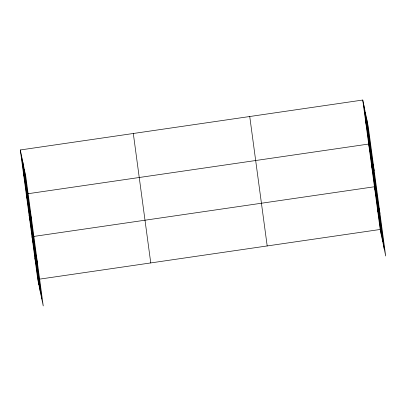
<?xml version="1.0" encoding="UTF-8"?>
<svg xmlns="http://www.w3.org/2000/svg" width="406" height="406" viewBox="0 0 406 406"><rect width="100%" height="100%" fill="white"/><g stroke="black" fill="none" stroke-linecap="round" stroke-linejoin="round"><path stroke-width="0.61" d="M20.3 149.971L25.801 176.529L43.249 305.962L37.753 279.404L20.3 149.971L362.751 100.038L368.247 126.596L385.7 256.029L380.199 229.471L362.751 100.038M28.085 193.708L368.684 144.044L374.185 170.601M39.605 279.135L380.199 229.471M365.715 122.044L366.806 127.301M371.561 165.404L372.652 170.662M379.94 213.317L374.444 186.76L31.993 236.693L37.489 263.25M377.321 208.116L378.412 213.378M23.269 171.977L24.355 177.234M26.233 193.977L31.734 220.534M29.11 215.337L30.201 220.595M34.87 258.049L35.961 263.311M366.796 119.567L384.243 249M365.293 112.325L382.746 241.763M363.837 105.296L381.29 234.734M249.741 116.517L267.194 245.95M133.31 133.493L150.758 262.931M24.345 169.5L41.793 298.933M22.843 162.258L40.295 291.696M21.391 155.234L38.839 284.667"/></g></svg>
